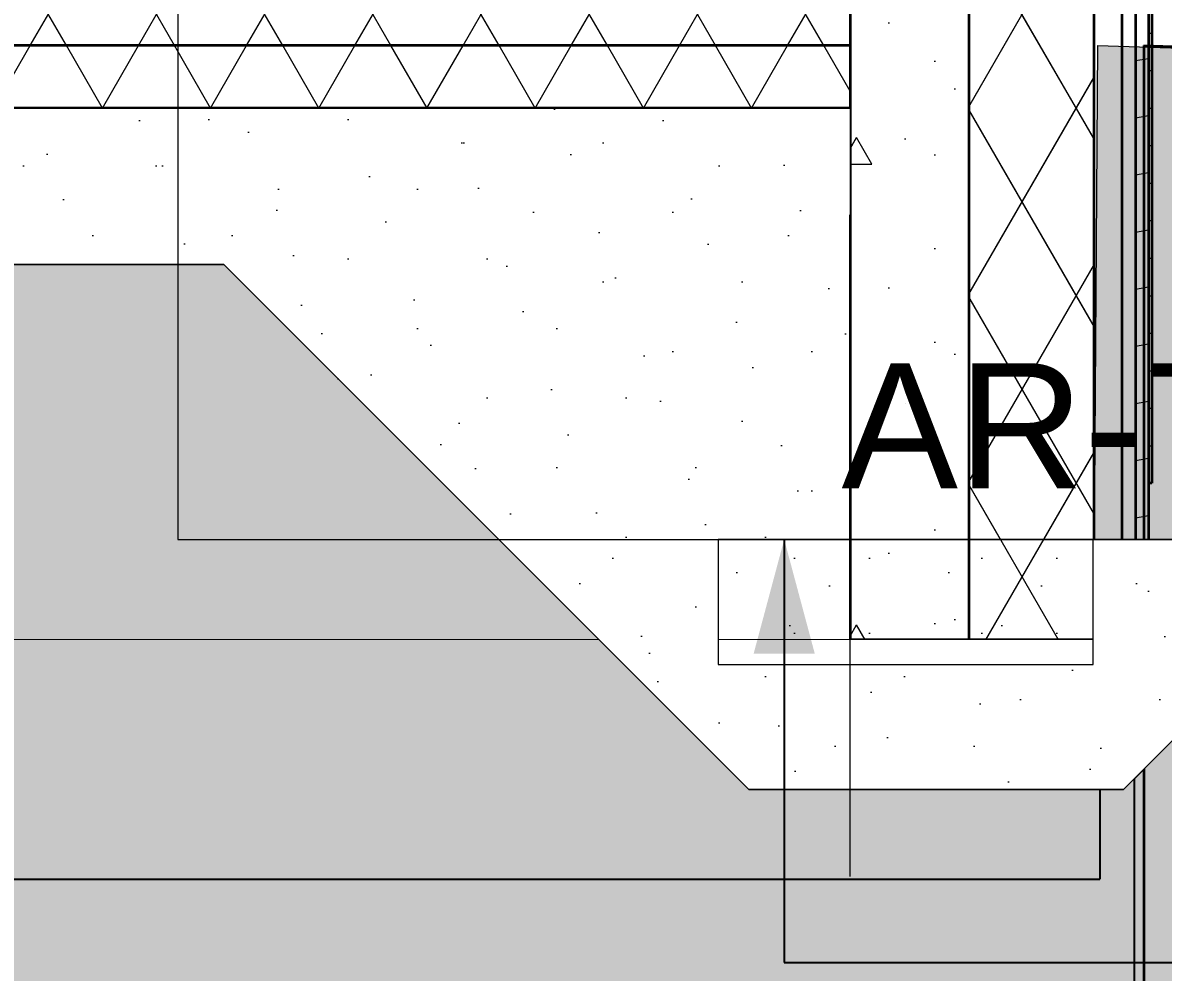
# Model space of a CAD drawing. Header units: millimetres. Extents: x -279593 to -202089, y -5129 to 14747.
# Drawn here: x -214452 to -212626, y 8327 to 9846 of the extents above; entities that cross this region are included whole.
import ezdxf

# ---------------------------------------------------------------- set-up
doc = ezdxf.new("R2010")
doc.units = ezdxf.units.MM
doc.header["$MEASUREMENT"] = 0
doc.linetypes.add('Double Dashed', pattern=[1093.611073, 529.166651, -211.666656, 141.111112, -211.666656])
doc.linetypes.add('Wipeout_Contour', pattern=[1000, 0, -1000])
for name, color, linetype, lineweight in [('0_Pen_No__1', 7, 'Continuous', 13), ('2D Drafting - General_Pen_No__1', 7, 'Continuous', 13), ('2D Drafting - General_Pen_No__142', 8, 'Continuous', 13), ('AR-PP_Pen_No__10', 134, 'Continuous', 18), ('New_0_Pen_No__2', 8, 'Continuous', 15), ('New_Site & Landscape - Terrain_Pen_No__21', 7, 'Continuous', 35), ('New_Site & Landscape - Terrain_Pen_No__53', 54, 'Continuous', 25), ('New_Structural - Bearing_Pen_No__1', 7, 'Continuous', 13), ('New_Structural - Bearing_Pen_No__21', 7, 'Continuous', 35), ('New_Structural - Grid_Pen_No__1', 7, 'Continuous', 13)]:
    doc.layers.add(name, color=color, linetype=linetype, lineweight=lineweight)
for name, color, linetype, lineweight, true_color in [('0_Pen_No__82', 7, 'Continuous', 20, 0xaaaaaa), ('2D Drafting - General_Pen_No__61', 7, 'Continuous', 20, 0x6a6a6a), ('New_INT 3d mööbel_Pen_No__162', 7, 'Continuous', 25, 0xaaaaaa), ('New_Structural - Bearing_Pen_No__87', 7, 'Continuous', 20, 0x6a6a6a)]:
    doc.layers.add(name, color=color, linetype=linetype, lineweight=lineweight, true_color=true_color)
for name, color, linetype in [('New_INT 3d mööbel', 7, 'Continuous'), ('New_Site & Landscape - Terrain', 7, 'Continuous'), ('New_Structural - Bearing', 7, 'Continuous')]:
    doc.layers.add(name, color=color, linetype=linetype)
doc.styles.add('GENERATED_STYLE_1', font='')
doc.styles.get('GENERATED_STYLE_1').set_extended_font_data('Arial')
doc.dimstyles.new('GENERATED_STYLE__5', dxfattribs={"dimtxt": 0.18, "dimasz": 182.4, "dimexe": 0.18, "dimexo": 0.0625, "dimgap": 0, "dimtad": 0, "dimtih": 1, "dimtoh": 1, "dimdec": 4, "dimzin": 0, "dimdsep": 46, "dimcen": 0.09, "dimadec": 0, "dimazin": 0, "dimtfac": 1, "dimtdec": 4, "dimtmove": 0, "dimatfit": 3, "dimldrblk": 'ARROWHEAD_5', "dimfxl": 0, "dimtolj": 1, "dimtzin": 0, "dimarcsym": 0})
pattern_1 = [(45, (-557617.03, 10359.52), (-111.36932, 111.36932), [0, -105, 0, -157.5]), (110, (-557267.03, 10359.52), (148.00159, 53.86817), [0, -77, 0, -133])]
pattern_2 = [(60, (-557617.03, 10009.52), (-129.90381, 75), []), (120, (-557617.03, 10009.52), (129.90381, 75), [])]
pattern_3 = [(0, (-557617, 10009.5), (0, 779.4229), [48.75, -401.25]), (0, (-557392, 10399.2), (0, 779.4229), [48.75, -401.25]), (60, (-557617, 10009.5), (-675, 389.7114), [48.75, -401.25]), (60, (-557167, 10009.5), (-675, 389.7114), [48.75, -401.25]), (120, (-557568.3, 10009.5), (675, 389.7114), [48.75, -401.25]), (120, (-557118.3, 10009.5), (675, 389.7114), [48.75, -401.25]), (0, (-557617.03, 10084.52), (0, 150), [0, -150, 0, -225]), (45, (-557542.03, 10084.52), (-106.06602, 106.06602), [0, -112.5, 0, -187.5])]

# ---------------------------------------------------------------- blocks, each defined once
blk = doc.blocks.new('*X22', base_point=(-557617, 10009.5))
at = {"layer": 'New_Structural - Bearing_Pen_No__1', "color": 7, "linetype": 'Continuous', "lineweight": 13}
for p, q in [((-214429.1, 9659.9), (-214421.8, 9677.7)), ((-214421.8, 9677.7), (-214422.6, 9679.5)), ((-214418, 9679.5), (-214404.5, 9661)), ((-214354.5, 9661), (-214341, 9679.5)), ((-214328.8, 9679.5), (-214332.8, 9670)), ((-214291.5, 9670), (-214295.4, 9679.5)), ((-214271, 9679.5), (-214271, 9678.6)), ((-214271, 9678.6), (-214253.8, 9654.9)), ((-214198.2, 9654.9), (-214181, 9678.6)), ((-214181, 9678.6), (-214181, 9679.5)), ((-214173.3, 9679.5), (-214175.6, 9674.1)), ((-214118.4, 9674.1), (-214120.6, 9679.5)), ((-214107.5, 9679.5), (-214108.2, 9677.7)), ((-214108.2, 9677.7), (-214100.9, 9659.9)), ((-214065.4, 9659.9), (-214058.1, 9677.7)), ((-214058.1, 9677.7), (-214058.9, 9679.5)), ((-214054.3, 9679.5), (-214040.8, 9661)), ((-213990.8, 9661), (-213977.3, 9679.5)), ((-213965.1, 9679.5), (-213969.1, 9670)), ((-213927.7, 9670), (-213931.7, 9679.5)), ((-213907.3, 9679.5), (-213907.3, 9678.6)), ((-213907.3, 9678.6), (-213890.1, 9654.9)), ((-213834.5, 9654.9), (-213817.3, 9678.6)), ((-213817.3, 9678.6), (-213817.3, 9679.5)), ((-213809.6, 9679.5), (-213811.9, 9674.1)), ((-213754.7, 9674.1), (-213756.9, 9679.5)), ((-213743.8, 9679.5), (-213744.5, 9677.7)), ((-213744.5, 9677.7), (-213737.2, 9659.9)), ((-213701.7, 9659.9), (-213694.4, 9677.7)), ((-213694.4, 9677.7), (-213695.2, 9679.5)), ((-213690.6, 9679.5), (-213677.1, 9661)), ((-213627.1, 9661), (-213613.6, 9679.5)), ((-213601.4, 9679.5), (-213605.4, 9670)), ((-213564, 9670), (-213568, 9679.5)), ((-213543.6, 9679.5), (-213543.6, 9678.6)), ((-213543.6, 9678.6), (-213526.4, 9654.9)), ((-213470.8, 9654.9), (-213453.6, 9678.6)), ((-213453.6, 9678.6), (-213453.6, 9679.5)), ((-213445.9, 9679.5), (-213448.2, 9674.1)), ((-213391, 9674.1), (-213393.2, 9679.5)), ((-213380.1, 9679.5), (-213380.8, 9677.7)), ((-213380.8, 9677.7), (-213373.5, 9659.9)), ((-213338, 9659.9), (-213330.7, 9677.7)), ((-213330.7, 9677.7), (-213331.4, 9679.5)), ((-213326.9, 9679.5), (-213313.4, 9661)), ((-213263.4, 9661), (-213249.9, 9679.5)), ((-213237.7, 9679.5), (-213241.7, 9670)), ((-213200.3, 9670), (-213204.3, 9679.5)), ((-213179.9, 9679.5), (-213179.9, 9678.6)), ((-213179.9, 9678.6), (-213162.7, 9654.9)), ((-214464.6, 9659.9), (-214446.9, 9652.6)), ((-214446.9, 9652.6), (-214429.1, 9659.9)), ((-214404.5, 9661), (-214379.5, 9652.8)), ((-214379.5, 9652.8), (-214354.5, 9661)), ((-214332.8, 9670), (-214326.7, 9655.3)), ((-214297.5, 9655.3), (-214291.5, 9670)), ((-214175.6, 9674.1), (-214167.2, 9653.9)), ((-214126.8, 9653.9), (-214118.4, 9674.1)), ((-214100.9, 9659.9), (-214083.2, 9652.6)), ((-214083.2, 9652.6), (-214065.4, 9659.9)), ((-214040.8, 9661), (-214015.8, 9652.8)), ((-214015.8, 9652.8), (-213990.8, 9661)), ((-213969.1, 9670), (-213963, 9655.3)), ((-213933.8, 9655.3), (-213927.7, 9670)), ((-213811.9, 9674.1), (-213803.5, 9653.9)), ((-213763.1, 9653.9), (-213754.7, 9674.1)), ((-213737.2, 9659.9), (-213719.5, 9652.6)), ((-213719.5, 9652.6), (-213701.7, 9659.9)), ((-213677.1, 9661), (-213652.1, 9652.8)), ((-213652.1, 9652.8), (-213627.1, 9661)), ((-213605.4, 9670), (-213599.3, 9655.3)), ((-213570.1, 9655.3), (-213564, 9670)), ((-213448.2, 9674.1), (-213439.8, 9653.9)), ((-213399.4, 9653.9), (-213391, 9674.1)), ((-213373.5, 9659.9), (-213355.8, 9652.6)), ((-213355.8, 9652.6), (-213338, 9659.9)), ((-213313.4, 9661), (-213288.4, 9652.8)), ((-213288.4, 9652.8), (-213263.4, 9661)), ((-213241.7, 9670), (-213235.6, 9655.3)), ((-213206.4, 9655.3), (-213200.3, 9670)), ((-214405, 9643.9), (-214429.7, 9635)), ((-214380.4, 9635), (-214405, 9643.9)), ((-214326.7, 9655.3), (-214312.1, 9649.3)), ((-214280.9, 9645.5), (-214314, 9635.8)), ((-214312.1, 9649.3), (-214297.5, 9655.3)), ((-214247.8, 9635.8), (-214280.9, 9645.5)), ((-214253.8, 9654.9), (-214226, 9645.9)), ((-214226, 9645.9), (-214198.2, 9654.9)), ((-214167.2, 9653.9), (-214147, 9645.5)), ((-214137.3, 9644.5), (-214165.4, 9635.4)), ((-214147, 9645.5), (-214126.8, 9653.9)), ((-214109.3, 9635.4), (-214137.3, 9644.5)), ((-214041.3, 9643.9), (-214066, 9635)), ((-214016.6, 9635), (-214041.3, 9643.9)), ((-213963, 9655.3), (-213948.4, 9649.3)), ((-213917.2, 9645.5), (-213950.3, 9635.8)), ((-213948.4, 9649.3), (-213933.8, 9655.3)), ((-213884.1, 9635.8), (-213917.2, 9645.5)), ((-213890.1, 9654.9), (-213862.3, 9645.9)), ((-213862.3, 9645.9), (-213834.5, 9654.9)), ((-213803.5, 9653.9), (-213783.3, 9645.5)), ((-213773.6, 9644.5), (-213801.7, 9635.4)), ((-213783.3, 9645.5), (-213763.1, 9653.9)), ((-213745.6, 9635.4), (-213773.6, 9644.5)), ((-213677.6, 9643.9), (-213702.2, 9635)), ((-213652.9, 9635), (-213677.6, 9643.9)), ((-213599.3, 9655.3), (-213584.7, 9649.3)), ((-213553.5, 9645.5), (-213586.6, 9635.8)), ((-213584.7, 9649.3), (-213570.1, 9655.3)), ((-213520.4, 9635.8), (-213553.5, 9645.5)), ((-213526.4, 9654.9), (-213498.6, 9645.9)), ((-213498.6, 9645.9), (-213470.8, 9654.9)), ((-213439.8, 9653.9), (-213419.6, 9645.5)), ((-213409.9, 9644.5), (-213438, 9635.4)), ((-213419.6, 9645.5), (-213399.4, 9653.9)), ((-213381.9, 9635.4), (-213409.9, 9644.5)), ((-213313.9, 9643.9), (-213338.5, 9635)), ((-213289.2, 9635), (-213313.9, 9643.9)), ((-213235.6, 9655.3), (-213221, 9649.3)), ((-213189.8, 9645.5), (-213222.9, 9635.8)), ((-213221, 9649.3), (-213206.4, 9655.3)), ((-213156.7, 9635.8), (-213189.8, 9645.5)), ((-213162.7, 9654.9), (-213134.9, 9645.9)), ((-213134.9, 9645.9), (-213127.6, 9648.3)), ((-214429.7, 9635), (-214442.8, 9612.2)), ((-214367.2, 9612.2), (-214380.4, 9635)), ((-214314, 9635.8), (-214336.6, 9609.7)), ((-214225.2, 9609.7), (-214247.8, 9635.8)), ((-214165.4, 9635.4), (-214182.7, 9611.5)), ((-214092, 9611.5), (-214109.3, 9635.4)), ((-214066, 9635), (-214079.1, 9612.2)), ((-214003.5, 9612.2), (-214016.6, 9635)), ((-213950.3, 9635.8), (-213972.9, 9609.7)), ((-213861.5, 9609.7), (-213884.1, 9635.8)), ((-213801.7, 9635.4), (-213819, 9611.5)), ((-213728.3, 9611.5), (-213745.6, 9635.4)), ((-213702.2, 9635), (-213715.4, 9612.2)), ((-213639.8, 9612.2), (-213652.9, 9635)), ((-213586.6, 9635.8), (-213609.2, 9609.7)), ((-213497.8, 9609.7), (-213520.4, 9635.8)), ((-213438, 9635.4), (-213455.3, 9611.5)), ((-213364.5, 9611.5), (-213381.9, 9635.4)), ((-213338.5, 9635), (-213351.7, 9612.2)), ((-213276.1, 9612.2), (-213289.2, 9635)), ((-213222.9, 9635.8), (-213245.5, 9609.7)), ((-213134.1, 9609.7), (-213156.7, 9635.8)), ((-214442.8, 9612.2), (-214438.2, 9586.4)), ((-214371.8, 9586.4), (-214367.2, 9612.2)), ((-214336.6, 9609.7), (-214341.5, 9575.6)), ((-214220.3, 9575.6), (-214225.2, 9609.7)), ((-214182.7, 9611.5), (-214182.7, 9582)), ((-214092, 9582), (-214092, 9611.5)), ((-214079.1, 9612.2), (-214074.5, 9586.4)), ((-214008.1, 9586.4), (-214003.5, 9612.2)), ((-213972.9, 9609.7), (-213977.8, 9575.6)), ((-213856.6, 9575.6), (-213861.5, 9609.7)), ((-213819, 9611.5), (-213819, 9582)), ((-213728.3, 9582), (-213728.3, 9611.5)), ((-213715.4, 9612.2), (-213710.8, 9586.4)), ((-213644.4, 9586.4), (-213639.8, 9612.2)), ((-213609.2, 9609.7), (-213614.1, 9575.6)), ((-213492.9, 9575.6), (-213497.8, 9609.7)), ((-213455.3, 9611.5), (-213455.3, 9582)), ((-213364.5, 9582), (-213364.5, 9611.5)), ((-213351.7, 9612.2), (-213347.1, 9586.4)), ((-213280.7, 9586.4), (-213276.1, 9612.2)), ((-213245.5, 9609.7), (-213250.4, 9575.6)), ((-213129.2, 9575.6), (-213134.1, 9609.7)), ((-214438.2, 9586.4), (-214418.1, 9569.5)), ((-214391.9, 9569.5), (-214371.8, 9586.4)), ((-214074.5, 9586.4), (-214054.4, 9569.5)), ((-214028.2, 9569.5), (-214008.1, 9586.4)), ((-213710.8, 9586.4), (-213690.7, 9569.5)), ((-213664.5, 9569.5), (-213644.4, 9586.4)), ((-213347.1, 9586.4), (-213327, 9569.5)), ((-213300.8, 9569.5), (-213280.7, 9586.4)), ((-214418.1, 9569.5), (-214391.9, 9569.5)), ((-214341.5, 9575.6), (-214327.2, 9544.2)), ((-214234.6, 9544.2), (-214220.3, 9575.6)), ((-214182.7, 9582), (-214165.4, 9558.2)), ((-214109.3, 9558.2), (-214092, 9582)), ((-214054.4, 9569.5), (-214028.2, 9569.5)), ((-213977.8, 9575.6), (-213963.5, 9544.2)), ((-213870.9, 9544.2), (-213856.6, 9575.6)), ((-213819, 9582), (-213801.7, 9558.2)), ((-213745.6, 9558.2), (-213728.3, 9582)), ((-213690.7, 9569.5), (-213664.5, 9569.5)), ((-213614.1, 9575.6), (-213599.7, 9544.2)), ((-213507.2, 9544.2), (-213492.9, 9575.6)), ((-213455.3, 9582), (-213438, 9558.2)), ((-213381.9, 9558.2), (-213364.5, 9582)), ((-213327, 9569.5), (-213300.8, 9569.5)), ((-213250.4, 9575.6), (-213236, 9544.2)), ((-213143.5, 9544.2), (-213129.2, 9575.6)), ((-214433.8, 9549.5), (-214451, 9525.8)), ((-214406, 9558.5), (-214433.8, 9549.5)), ((-214378.2, 9549.5), (-214406, 9558.5)), ((-214361, 9525.8), (-214378.2, 9549.5)), ((-214220.8, 9547.8), (-214236.3, 9526.5)), ((-214195.8, 9555.9), (-214220.8, 9547.8)), ((-214170.8, 9547.8), (-214195.8, 9555.9)), ((-214155.3, 9526.5), (-214170.8, 9547.8)), ((-214165.4, 9558.2), (-214137.3, 9549.1)), ((-214137.3, 9549.1), (-214109.3, 9558.2)), ((-214070.1, 9549.5), (-214087.3, 9525.8)), ((-214042.3, 9558.5), (-214070.1, 9549.5)), ((-214014.5, 9549.5), (-214042.3, 9558.5)), ((-213997.3, 9525.8), (-214014.5, 9549.5)), ((-213857.1, 9547.8), (-213872.6, 9526.5)), ((-213832.1, 9555.9), (-213857.1, 9547.8)), ((-213807.1, 9547.8), (-213832.1, 9555.9)), ((-213791.6, 9526.5), (-213807.1, 9547.8)), ((-213801.7, 9558.2), (-213773.6, 9549.1)), ((-213773.6, 9549.1), (-213745.6, 9558.2)), ((-213706.4, 9549.5), (-213723.6, 9525.8)), ((-213678.6, 9558.5), (-213706.4, 9549.5)), ((-213650.8, 9549.5), (-213678.6, 9558.5)), ((-213633.6, 9525.8), (-213650.8, 9549.5)), ((-213493.4, 9547.8), (-213508.8, 9526.5)), ((-213468.4, 9555.9), (-213493.4, 9547.8)), ((-213443.4, 9547.8), (-213468.4, 9555.9)), ((-213427.9, 9526.5), (-213443.4, 9547.8)), ((-213438, 9558.2), (-213409.9, 9549.1)), ((-213409.9, 9549.1), (-213381.9, 9558.2)), ((-213342.7, 9549.5), (-213359.9, 9525.8)), ((-213314.9, 9558.5), (-213342.7, 9549.5)), ((-213287.1, 9549.5), (-213314.9, 9558.5)), ((-213269.9, 9525.8), (-213287.1, 9549.5)), ((-213129.7, 9547.8), (-213145.1, 9526.5)), ((-213127.6, 9548.5), (-213129.7, 9547.8)), ((-214327.2, 9544.2), (-214298.1, 9525.6)), ((-214263.7, 9525.6), (-214234.6, 9544.2)), ((-213963.5, 9544.2), (-213934.4, 9525.6)), ((-213899.9, 9525.6), (-213870.9, 9544.2)), ((-213599.7, 9544.2), (-213570.7, 9525.6)), ((-213536.2, 9525.6), (-213507.2, 9544.2)), ((-213236, 9544.2), (-213207, 9525.6)), ((-213172.5, 9525.6), (-213143.5, 9544.2)), ((-214451, 9525.8), (-214451, 9496.6)), ((-214361, 9496.6), (-214361, 9525.8)), ((-214347.2, 9512.3), (-214355.6, 9492.1)), ((-214327, 9520.7), (-214347.2, 9512.3)), ((-214306.8, 9512.3), (-214327, 9520.7)), ((-214298.4, 9492.1), (-214306.8, 9512.3)), ((-214298.1, 9525.6), (-214263.7, 9525.6)), ((-214280.9, 9513.4), (-214288.2, 9495.7)), ((-214263.2, 9520.7), (-214280.9, 9513.4)), ((-214245.4, 9513.4), (-214263.2, 9520.7)), ((-214238.1, 9495.7), (-214245.4, 9513.4)), ((-214236.3, 9526.5), (-214236.3, 9500.2)), ((-214155.3, 9500.2), (-214155.3, 9526.5)), ((-214087.3, 9525.8), (-214087.3, 9496.6)), ((-213997.3, 9496.6), (-213997.3, 9525.8)), ((-213983.5, 9512.3), (-213991.9, 9492.1)), ((-213963.3, 9520.7), (-213983.5, 9512.3)), ((-213943.1, 9512.3), (-213963.3, 9520.7)), ((-213934.7, 9492.1), (-213943.1, 9512.3)), ((-213934.4, 9525.6), (-213899.9, 9525.6)), ((-213917.2, 9513.4), (-213924.5, 9495.7)), ((-213899.5, 9520.7), (-213917.2, 9513.4)), ((-213881.7, 9513.4), (-213899.5, 9520.7)), ((-213874.4, 9495.7), (-213881.7, 9513.4)), ((-213872.6, 9526.5), (-213872.6, 9500.2)), ((-213791.6, 9500.2), (-213791.6, 9526.5)), ((-213723.6, 9525.8), (-213723.6, 9496.6)), ((-213633.6, 9496.6), (-213633.6, 9525.8)), ((-213619.8, 9512.3), (-213628.2, 9492.1)), ((-213599.6, 9520.7), (-213619.8, 9512.3)), ((-213579.4, 9512.3), (-213599.6, 9520.7)), ((-213571, 9492.1), (-213579.4, 9512.3)), ((-213570.7, 9525.6), (-213536.2, 9525.6)), ((-213553.5, 9513.4), (-213560.8, 9495.7)), ((-213535.8, 9520.7), (-213553.5, 9513.4)), ((-213518, 9513.4), (-213535.8, 9520.7)), ((-213510.7, 9495.7), (-213518, 9513.4)), ((-213508.8, 9526.5), (-213508.8, 9500.2)), ((-213427.9, 9500.2), (-213427.9, 9526.5)), ((-213359.9, 9525.8), (-213359.9, 9496.6)), ((-213269.9, 9496.6), (-213269.9, 9525.8)), ((-213256.1, 9512.3), (-213264.5, 9492.1)), ((-213235.9, 9520.7), (-213256.1, 9512.3)), ((-213215.7, 9512.3), (-213235.9, 9520.7)), ((-213207.3, 9492.1), (-213215.7, 9512.3)), ((-213207, 9525.6), (-213172.5, 9525.6)), ((-213189.8, 9513.4), (-213197.1, 9495.7)), ((-213172, 9520.7), (-213189.8, 9513.4)), ((-213154.3, 9513.4), (-213172, 9520.7)), ((-213147, 9495.7), (-213154.3, 9513.4)), ((-213145.1, 9526.5), (-213145.1, 9500.2)), ((-214451, 9496.6), (-214438.6, 9479.5)), ((-214373.4, 9479.5), (-214361, 9496.6)), ((-214288.2, 9495.7), (-214281.6, 9479.5)), ((-214244.8, 9479.5), (-214238.1, 9495.7)), ((-214236.3, 9500.2), (-214221.2, 9479.5)), ((-214170.4, 9479.5), (-214155.3, 9500.2)), ((-214143, 9502.6), (-214149.1, 9488)), ((-214128.4, 9508.6), (-214143, 9502.6)), ((-214113.8, 9502.6), (-214128.4, 9508.6)), ((-214107.7, 9488), (-214113.8, 9502.6)), ((-214087.3, 9496.6), (-214074.9, 9479.5)), ((-214009.7, 9479.5), (-213997.3, 9496.6)), ((-213924.5, 9495.7), (-213917.8, 9479.5)), ((-213881.1, 9479.5), (-213874.4, 9495.7)), ((-213872.6, 9500.2), (-213857.5, 9479.5)), ((-213806.7, 9479.5), (-213791.6, 9500.2)), ((-213779.3, 9502.6), (-213785.4, 9488)), ((-213764.7, 9508.6), (-213779.3, 9502.6)), ((-213750.1, 9502.6), (-213764.7, 9508.6)), ((-213744, 9488), (-213750.1, 9502.6)), ((-213723.6, 9496.6), (-213711.2, 9479.5)), ((-213646, 9479.5), (-213633.6, 9496.6)), ((-213560.8, 9495.7), (-213554.1, 9479.5)), ((-213517.4, 9479.5), (-213510.7, 9495.7)), ((-213508.8, 9500.2), (-213493.8, 9479.5)), ((-213443, 9479.5), (-213427.9, 9500.2)), ((-213415.6, 9502.6), (-213421.7, 9488)), ((-213401, 9508.6), (-213415.6, 9502.6)), ((-213386.4, 9502.6), (-213401, 9508.6)), ((-213380.3, 9488), (-213386.4, 9502.6)), ((-213359.9, 9496.6), (-213347.5, 9479.5)), ((-213282.3, 9479.5), (-213269.9, 9496.6)), ((-213197.1, 9495.7), (-213190.4, 9479.5)), ((-213153.7, 9479.5), (-213147, 9495.7)), ((-213145.1, 9500.2), (-213130.1, 9479.5)), ((-214355.6, 9492.1), (-214350.4, 9479.5)), ((-214303.6, 9479.5), (-214298.4, 9492.1)), ((-214149.1, 9488), (-214145.6, 9479.5)), ((-214111.2, 9479.5), (-214107.7, 9488)), ((-213991.9, 9492.1), (-213986.7, 9479.5)), ((-213939.9, 9479.5), (-213934.7, 9492.1)), ((-213785.4, 9488), (-213781.9, 9479.5)), ((-213747.5, 9479.5), (-213744, 9488)), ((-213628.2, 9492.1), (-213622.9, 9479.5)), ((-213576.2, 9479.5), (-213571, 9492.1)), ((-213421.7, 9488), (-213418.2, 9479.5)), ((-213383.8, 9479.5), (-213380.3, 9488)), ((-213264.5, 9492.1), (-213259.2, 9479.5)), ((-213212.5, 9479.5), (-213207.3, 9492.1))]:
    blk.add_line(p, q, dxfattribs=at)
blk = doc.blocks.new('ARROWHEAD_5')
at = {"linetype": 'Continuous', "lineweight": 0}
blk.add_hatch(color=0, dxfattribs=at).paths.add_polyline_path([(-1, 0.2679), (0, 0), (-1, -0.2679)])
at = {"color": 0, "linetype": 'Continuous', "lineweight": 0}
blk.add_line((0, 0), (-1, 0), dxfattribs=at)

msp = doc.modelspace()

# ---------------------------------------------------------------- hatches: boundary and pattern name
at = {"layer": 'New_Structural - Bearing', "linetype": 'Continuous', "lineweight": 0, "true_color": 0x000000}
h = msp.add_hatch(dxfattribs=at)
h.set_pattern_fill('Batt_Insulation_0002', color=18, style=0, pattern_type=2)
h.set_pattern_definition(pattern_2)
h.paths.add_polyline_path([(-212737.5859, 10009.5187), (-212937.5859, 10009.5187), (-212937.5859, 8858.8938), (-212737.5859, 8858.8938)])
h = msp.add_hatch(dxfattribs=at)
h.set_pattern_fill('Wood_0002', color=18, style=0, pattern_type=2)
h.set_pattern_definition([(10, (-557617.035, 10009.52), (-15.628336, 88.632695), [])])
h.paths.add_polyline_path([(-212649.5859, 10009.5187), (-212670.5859, 10009.5187), (-212670.5859, 8858.8938), (-212649.5859, 8858.8938)])
h = msp.add_hatch(dxfattribs=at)
h.set_pattern_fill('Plywood_0002', color=18, style=0, pattern_type=2)
h.set_pattern_definition([(0, (-557617.035, 10009.52), (0, 60.000002), [])])
h.paths.add_polyline_path([(-212649.5859, 10009.5187), (-212649.5859, 9109.5187), (-212644.5859, 9109.5187), (-212644.5859, 10009.5187)])
h = msp.add_hatch(dxfattribs=at)
h.set_pattern_fill('Batt_Insulation_0002', color=18, style=0, pattern_type=2)
h.set_pattern_definition(pattern_2)
h.paths.add_polyline_path([(-218427.598, 9873.0026), (-218427.4309, 9809.5187), (-213127.5859, 9809.5187), (-213127.5859, 9909.5187), (-218427.4879, 9909.5187), (-218427.4879, 9881.6324)])
h = msp.add_hatch(dxfattribs=at)
h.set_pattern_fill('Batt_Insulation_0002', color=18, style=0, pattern_type=2)
h.set_pattern_definition(pattern_2)
h.paths.add_polyline_path([(-213127.5859, 9709.5187), (-213127.5859, 9809.5187), (-218427.4309, 9809.5187), (-218427.4309, 9806.7465), (-218427.598, 9773.0026), (-218427.4309, 9709.5187)])
h = msp.add_hatch(dxfattribs=at)
h.set_pattern_fill('Cut_Stone_0002', color=18, style=0, pattern_type=2)
h.set_pattern_definition(pattern_1)
h.paths.add_polyline_path([(-213127.5859, 9679.5187), (-213127.5859, 9709.5187), (-218427.4309, 9709.5187), (-218427.4309, 9679.5187)])

# ---------------------------------------------------------------- linework, layer by layer
at = {"layer": 'New_Site & Landscape - Terrain_Pen_No__21', "color": 7, "linetype": 'Continuous', "lineweight": 35}
msp.add_line((-212657.2782, 9809.68), (-210301.4383, 9731.6944), dxfattribs=at)
at = {"layer": 'New_Structural - Bearing_Pen_No__21', "color": 7, "linetype": 'Continuous', "lineweight": 35}
for p, q in [((-212937.5859, 10009.5187), (-212937.5859, 8858.8938)), ((-212737.5859, 10009.5187), (-212737.5859, 8858.8938)), ((-212692.5859, 10009.5187), (-212692.5859, 8858.8938)), ((-212670.5859, 10009.5187), (-212670.5859, 8858.8938)), ((-212649.5859, 10009.5187), (-212649.5859, 9109.5187)), ((-212644.5859, 10009.5187), (-212644.5859, 9109.5187)), ((-213127.5859, 9809.5187), (-218427.4309, 9809.5187)), ((-213127.5859, 9709.5187), (-218427.4309, 9709.5187)), ((-213127.5859, 9679.5187), (-218427.4309, 9679.5187)), ((-212649.5859, 9109.5187), (-212649.5859, 8858.8938)), ((-212644.5859, 9109.5187), (-212649.5859, 9109.5187))]:
    msp.add_line(p, q, dxfattribs=at)

# ---------------------------------------------------------------- wipeouts: each hides what was drawn before it
at = {"color": 254, "linetype": 'Wipeout_Contour', "lineweight": 0, "ltscale": 1301122.659877648}
msp.add_wipeout([(-218427.9125, 9079.3824), (-218427.9065, 8858.8938), (-213127.9053, 8858.8938), (-213127.9053, 9479.5187), (-218427.4379, 9479.5187), (-218427.4379, 9079.3824)], dxfattribs=at).dxf.layer = 'New_Structural - Bearing'

# ---------------------------------------------------------------- next in the draw order: linework, layer by layer
at = {"layer": 'New_Structural - Bearing_Pen_No__21', "color": 7, "linetype": 'Continuous', "lineweight": 35}
msp.add_line((-213127.5859, 9479.5187), (-218427.4309, 9479.5187), dxfattribs=at)
at = {"layer": 'New_Structural - Bearing_Pen_No__87', "color": 251, "linetype": 'Continuous', "lineweight": 20, "true_color": 0x6a6a6a}
msp.add_line((-213127.9053, 8858.8938), (-218427.9065, 8858.8938), dxfattribs=at)

# ---------------------------------------------------------------- next in the draw order: block references
at = {"layer": 'New_Structural - Bearing', "lineweight": 0}
msp.add_blockref('*X22', (-557617.0348, 10009.5187), dxfattribs=at)

# ---------------------------------------------------------------- next in the draw order: wipeouts: each hides what was drawn before it
at = {"color": 254, "linetype": 'Wipeout_Contour', "lineweight": 0, "ltscale": 853301.078413}
msp.add_wipeout([(-213127.9053, 9479.5187), (-213127.9053, 8858.8938), (-213127.8873, 8858.8938), (-213127.8873, 9479.5187)], dxfattribs=at).dxf.layer = 'New_Structural - Bearing'

# ---------------------------------------------------------------- next in the draw order: wipeouts: each hides what was drawn before it
at = {"color": 254, "linetype": 'Wipeout_Contour', "lineweight": 0, "ltscale": 853300.434975}
msp.add_wipeout([(-213127.5859, 9479.5187), (-213127.8846, 9479.5187), (-213127.8846, 8858.8938), (-213127.5859, 8858.8938)], dxfattribs=at).dxf.layer = 'New_Structural - Bearing'

# ---------------------------------------------------------------- next in the draw order: hatches: boundary and pattern name
at = {"layer": 'New_Structural - Bearing', "linetype": 'Continuous', "lineweight": 0, "true_color": 0x000000}
h = msp.add_hatch(dxfattribs=at)
h.set_pattern_fill('Lightweight_Concrete_0002', color=18, style=0, pattern_type=2)
h.set_pattern_definition(pattern_3)
h.paths.add_polyline_path([(-212937.5859, 10009.5187), (-213127.5859, 10009.5187), (-213127.5859, 9989.5187), (-212947.0775, 9989.5187), (-212947.0775, 9909.5187), (-213127.5859, 9909.5187), (-213127.5859, 8858.8938), (-212937.5859, 8858.8938)])

# ---------------------------------------------------------------- next in the draw order: linework, layer by layer
at = {"layer": 'New_Structural - Bearing_Pen_No__21', "color": 7, "linetype": 'Continuous', "lineweight": 35}
msp.add_line((-213127.5859, 9479.5187), (-213127.5859, 8858.8938), dxfattribs=at)
at = {"layer": 'New_Structural - Bearing_Pen_No__21', "color": 7, "linetype": 'Continuous', "lineweight": 35, "flags": 128}
for points in [[(-213127.5859, 9909.5187), (-213127.5859, 9809.5187), (-213127.5859, 9709.5187), (-213127.5859, 9679.5187), (-213127.5859, 9479.5187)], [(-212649.5859, 8858.8938), (-212670.5859, 8858.8938), (-212692.5859, 8858.8938), (-212737.5859, 8858.8938), (-212937.5859, 8858.8938), (-213127.5859, 8858.8938)]]:
    msp.add_lwpolyline(points, dxfattribs=at)
at = {"layer": 'New_Structural - Bearing_Pen_No__87', "color": 251, "linetype": 'Continuous', "lineweight": 20, "true_color": 0x6a6a6a}
for p in [(-213127.9053, 9479.5187), (-213127.5859, 8858.8938)]:
    msp.add_line(p, (-213127.9053, 8858.8938), dxfattribs=at)

# ---------------------------------------------------------------- next in the draw order: wipeouts: each hides what was drawn before it
at = {"color": 254, "linetype": 'Wipeout_Contour', "lineweight": 0, "ltscale": 851152.961911}
msp.add_wipeout([(-212657.2782, 8858.8938), (-212672.9217, 8858.8938), (-212672.9217, -5129.1775), (-212657.2782, -5129.1775)], dxfattribs=at).dxf.layer = 'New_Site & Landscape - Terrain'

# ---------------------------------------------------------------- next in the draw order: hatches: boundary and pattern name
at = {"layer": 'New_Site & Landscape - Terrain', "linetype": 'Continuous', "lineweight": 0, "true_color": 0x000000}
msp.add_hatch(color=18, dxfattribs=at).paths.add_polyline_path([(-210301.4383, 9731.6944), (-212657.2782, 9809.68), (-212657.2782, -5129.1775), (-210301.4383, -5129.1775)])

# ---------------------------------------------------------------- next in the draw order: linework, layer by layer
at = {"layer": 'New_Site & Landscape - Terrain_Pen_No__21', "color": 7, "linetype": 'Continuous', "lineweight": 35}
msp.add_line((-212657.2782, 9809.68), (-212657.2782, -5129.1775), dxfattribs=at)

# ---------------------------------------------------------------- next in the draw order: wipeouts: each hides what was drawn before it
at = {"color": 254, "linetype": 'Wipeout_Contour', "lineweight": 0, "ltscale": 1284993.824704044}
msp.add_wipeout([(-216682.9123, 8476.0242), (-216682.9123, -5129.1774), (-212672.9218, -5129.1774), (-212672.9218, 8858.8938), (-212727.6414, 8858.8938), (-212727.6414, 8476.0242)], dxfattribs=at).dxf.layer = 'New_Site & Landscape - Terrain'

# ---------------------------------------------------------------- next in the draw order: linework, layer by layer
at = {"layer": 'New_Site & Landscape - Terrain_Pen_No__53', "color": 54, "linetype": 'Continuous', "lineweight": 25}
msp.add_line((-212672.9218, 8858.8938), (-212672.9218, -5129.1775), dxfattribs=at)

# ---------------------------------------------------------------- next in the draw order: wipeouts: each hides what was drawn before it
at = {"color": 254, "linetype": 'Wipeout_Contour', "lineweight": 0, "ltscale": 1301040.192619871}
msp.add_wipeout([(-218828.1052, 8476.0243), (-212727.6414, 8476.0243), (-212727.6414, 8858.8938), (-218427.9065, 8858.8937), (-218427.9126, 9079.3824), (-218828.1052, 9079.3824)], dxfattribs=at).dxf.layer = 'New_INT 3d mööbel'

# ---------------------------------------------------------------- next in the draw order: hatches: boundary and pattern name
at = {"layer": '2D Drafting - General_Pen_No__1', "linetype": 'Continuous', "lineweight": 13}
h = msp.add_hatch(dxfattribs=at)
h.set_pattern_fill('Lightweight_Concrete_0002', style=0, pattern_type=2)
h.set_pattern_definition(pattern_3)
h.paths.add_polyline_path([(-212936.973, 10015.352), (-213127.4171, 10015.352), (-213127.4171, 9019.5187), (-212936.973, 9019.5187)])
h = msp.add_hatch(dxfattribs=at)
h.set_pattern_fill('Batt_Insulation_0002', style=0, pattern_type=2)
h.set_pattern_definition(pattern_2)
h.paths.add_polyline_path([(-212736.5288, 10015.352), (-212936.973, 10015.352), (-212936.973, 9019.5187), (-212736.5288, 9019.5187)])
at = {"layer": '2D Drafting - General_Pen_No__61', "linetype": 'Continuous', "lineweight": 20, "true_color": 0x6a6a6a}
h = msp.add_hatch(dxfattribs=at)
h.set_pattern_fill('Dashed_0002', color=251, style=0, pattern_type=2)
h.set_pattern_definition([(45, (-557617.03, 10009.52), (-183.84776, 183.84776), [195, -65]), (45, (-557617.03, 10193.37), (-183.84776, 183.84776), [195, -65])])
h.paths.add_polyline_path([(-222354.7651, 9215.2153), (-222354.7651, 9774.8681), (-221037.9306, 9809.68), (-218818.3115, 9817.2956), (-218816.2832, 9019.5189), (-219264.9595, 9019.5189), (-218864.9597, 8619.5188), (-218264.9597, 8619.5188), (-217424.9598, 9459.5187), (-214129.8808, 9459.5187), (-213289.881, 8619.5188), (-212689.8806, 8619.5188), (-212289.8806, 9019.5189), (-212736.5287, 9019.5186), (-212731.0316, 9809.5187), (-210314.8603, 9732.3735), (-202088.7125, 9245.0474), (-202088.7125, 5753.16), (-222354.7651, 5753.16)])

# ---------------------------------------------------------------- next in the draw order: linework, layer by layer
at = {"layer": '2D Drafting - General_Pen_No__1', "color": 7, "linetype": 'Continuous', "lineweight": 13, "flags": 128}
for points in [[(-212936.973, 10015.352), (-213127.4171, 10015.352), (-213127.4171, 9019.5187), (-212936.973, 9019.5187)], [(-212736.5288, 10015.352), (-212936.973, 10015.352), (-212936.973, 9019.5187), (-212736.5288, 9019.5187)], [(-222354.7651, 9215.2153), (-222354.7651, 9774.8681), (-221037.9306, 9809.68), (-218818.3115, 9817.2956), (-218816.2832, 9019.5189), (-219264.9595, 9019.5189), (-218864.9597, 8619.5188), (-218264.9597, 8619.5188), (-217424.9598, 9459.5187), (-214129.8808, 9459.5187), (-213289.881, 8619.5188), (-212689.8806, 8619.5188), (-212289.8806, 9019.5189), (-212736.5287, 9019.5186), (-212731.0316, 9809.5187), (-210314.8603, 9732.3735), (-202088.7125, 9245.0474), (-202088.7125, 5753.16), (-222354.7651, 5753.16)]]:
    msp.add_lwpolyline(points, close=True, dxfattribs=at)
at = {"layer": 'New_INT 3d mööbel_Pen_No__162', "color": 253, "linetype": 'Continuous', "lineweight": 25, "true_color": 0xaaaaaa}
for p in [(-212727.6414, 8858.8938), (-218828.1052, 8476.0243)]:
    msp.add_line(p, (-212727.6414, 8476.0243), dxfattribs=at)

# ---------------------------------------------------------------- next in the draw order: wipeouts: each hides what was drawn before it
at = {"color": 254, "linetype": 'Wipeout_Contour', "lineweight": 0, "ltscale": 5182977.8772534}
msp.add_wipeout([(-219264.9595, 9019.5187), (-218816.2831, 9019.5187), (-218816.2831, 8819.5186), (-218216.2831, 8819.5186), (-218216.2831, 9019.5187), (-218427.4232, 9019.5187), (-218427.4232, 9709.5187), (-217214.9753, 9709.5187), (-215621.8988, 9709.5187), (-214339.8651, 9709.5187), (-213127.4172, 9709.5187), (-213127.4172, 9019.5187), (-213338.5572, 9019.5187), (-213338.5572, 8819.5186), (-212738.5572, 8819.5186), (-212738.5572, 9019.5187), (-212289.8809, 9019.5187), (-212689.8808, 8619.5188), (-213289.881, 8619.5188), (-214129.8808, 9459.5187), (-215621.8988, 9459.5187), (-217424.9596, 9459.5187), (-218264.9594, 8619.5188), (-218864.9596, 8619.5188)], dxfattribs=at)

# ---------------------------------------------------------------- next in the draw order: hatches: boundary and pattern name
at = {"layer": '0_Pen_No__82', "linetype": 'Continuous', "lineweight": 20, "true_color": 0xaaaaaa}
h = msp.add_hatch(dxfattribs=at)
h.set_pattern_fill('Cut_Stone_0002', color=253, style=0, pattern_type=2)
h.set_pattern_definition(pattern_1)
h.paths.add_polyline_path([(-219264.9595, 9019.5187), (-218816.2831, 9019.5187), (-218816.2831, 8819.5186), (-218216.2831, 8819.5186), (-218216.2831, 9019.5187), (-218427.4232, 9019.5187), (-218427.4232, 9709.5187), (-217214.9753, 9709.5187), (-215621.8988, 9709.5187), (-214339.8651, 9709.5187), (-213127.4172, 9709.5187), (-213127.4172, 9019.5187), (-213338.5572, 9019.5187), (-213338.5572, 8819.5186), (-212738.5572, 8819.5186), (-212738.5572, 9019.5187), (-212289.8809, 9019.5187), (-212689.8808, 8619.5188), (-213289.881, 8619.5188), (-214129.8808, 9459.5187), (-215621.8988, 9459.5187), (-217424.9596, 9459.5187), (-218264.9594, 8619.5188), (-218864.9596, 8619.5188)])
at = {"layer": '2D Drafting - General_Pen_No__142', "linetype": 'Continuous', "lineweight": 13}
h = msp.add_hatch(dxfattribs=at)
h.set_pattern_fill('Structural_Concrete_0002', color=8, style=0, pattern_type=2)
h.set_pattern_definition([(0, (-557617.03, 10009.5), (0, 623.5383), [60, -300]), (0, (-557437.03, 10321.3), (0, 623.5383), [60, -300]), (60, (-557617.03, 10009.5), (-540, 311.7692), [60, -300]), (60, (-557257.03, 10009.5), (-540, 311.7692), [60, -300]), (120, (-557557.03, 10009.5), (540, 311.7692), [60, -300]), (120, (-557197.03, 10009.5), (540, 311.7692), [60, -300]), (0, (-557617.03, 10069.52), (0, 120.000005), [0, -120.000005, 0, -180.000007]), (45, (-557557.03, 10069.52), (-84.852817, 84.852817), [0, -90.000004, 0, -150.000006])])
h.paths.add_polyline_path([(-212738.5571, 9019.5188), (-213338.5571, 9019.5188), (-213338.5571, 8819.5188), (-212738.5571, 8819.5188)])

# ---------------------------------------------------------------- next in the draw order: linework, layer by layer
at = {"layer": '0_Pen_No__1', "color": 7, "linetype": 'Continuous', "lineweight": 13, "flags": 128}
msp.add_lwpolyline([(-219264.9595, 9019.5187), (-218816.2831, 9019.5187), (-218816.2831, 8819.5186), (-218216.2831, 8819.5186), (-218216.2831, 9019.5187), (-218427.4232, 9019.5187), (-218427.4232, 9709.5187), (-217214.9753, 9709.5187), (-215621.8988, 9709.5187), (-214339.8651, 9709.5187), (-213127.4172, 9709.5187), (-213127.4172, 9019.5187), (-213338.5572, 9019.5187), (-213338.5572, 8819.5186), (-212738.5572, 8819.5186), (-212738.5572, 9019.5187), (-212289.8809, 9019.5187), (-212689.8808, 8619.5188), (-213289.881, 8619.5188), (-214129.8808, 9459.5187), (-215621.8988, 9459.5187), (-217424.9596, 9459.5187), (-218264.9594, 8619.5188), (-218864.9596, 8619.5188)], close=True, dxfattribs=at)
at = {"layer": '2D Drafting - General_Pen_No__1', "color": 7, "linetype": 'Continuous', "lineweight": 13, "flags": 128}
msp.add_lwpolyline([(-212738.5571, 9019.5188), (-213338.5571, 9019.5188), (-213338.5571, 8819.5188), (-212738.5571, 8819.5188)], close=True, dxfattribs=at)
at = {"layer": 'AR-PP_Pen_No__10', "color": 134, "linetype": 'Continuous', "lineweight": 18}
for p, q in [((-214203.6623, 13009.5187), (-214203.6623, 9019.5188)), ((-214203.6623, 9019.5188), (-211949.69, 9019.5188))]:
    msp.add_line(p, q, dxfattribs=at)
at = {"layer": 'New_Structural - Grid_Pen_No__1', "color": 7, "linetype": 'Double Dashed', "lineweight": 13}
for q in [(-213127.9053, 10009.5187), (-213127.9053, 8115.6937)]:
    msp.add_line((-213127.9053, 9009.5187), q, dxfattribs=at)

# ---------------------------------------------------------------- next in the draw order: texts
at = {"layer": 'AR-PP_Pen_No__10', "color": 134, "lineweight": 18, "insert": (-213141.2151, 9200.1452), "char_height": 200, "attachment_point": 4, "style": 'GENERATED_STYLE_1'}
msp.add_mtext('\\A1;{\\pql;\\fArial|b0|i0|c0|p34;AR-7-102}', dxfattribs=at)

# ---------------------------------------------------------------- next in the draw order: leaders
at = {"layer": 'New_0_Pen_No__2', "color": 8, "linetype": 'Continuous', "lineweight": 15, "annotation_type": 0, "has_hookline": 1, "hookline_direction": 0, "text_width": 2281.2}
msp.add_leader([(-213232.9872, 9019.5187), (-213232.9872, 8342.7175), (-212608.3463, 8342.7175)], dimstyle='GENERATED_STYLE__5', dxfattribs=at)

doc.saveas('drawing.dxf')
